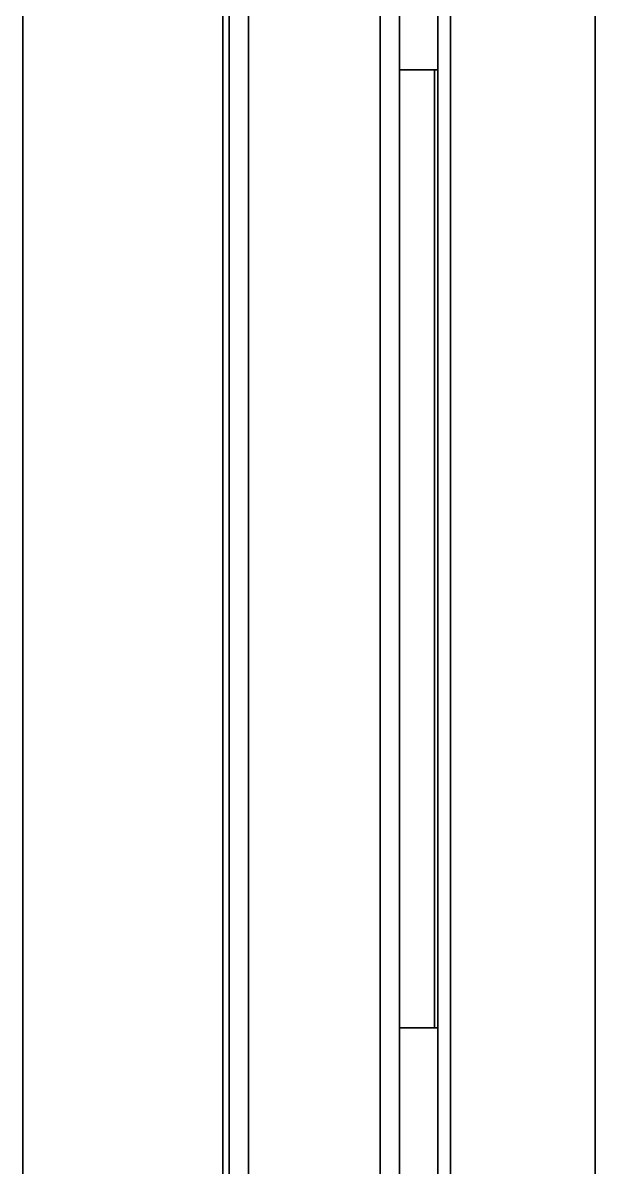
# Model space of a CAD drawing. Header units: millimetres. Extents: x 32496 to 166256, y 3504 to 23939.
# Drawn here: x 44253 to 44522, y 11167 to 11705 of the extents above; entities that cross this region are included whole.
import ezdxf

# ---------------------------------------------------------------- set-up
doc = ezdxf.new("R2010")
doc.units = ezdxf.units.MM
doc.layers.get('0').update_dxf_attribs({"lineweight": 35})

msp = doc.modelspace()

# ---------------------------------------------------------------- linework, layer by layer
at = {"linetype": 'Continuous'}
for p, q in [((44252.64, 13396.575), (44252.64, 10877.575)), ((44346.64, 13396.575), (44346.64, 10877.575)), ((44349.64, 13396.575), (44349.64, 10877.575)), ((44358.64, 10877.575), (44358.64, 13396.575)), ((44521.64, 11115.694), (44521.64, 11758.457)), ((44420.64, 11124.575), (44420.64, 11749.575)), ((44429.64, 11124.575), (44429.64, 11749.575)), ((44447.64, 11124.575), (44447.64, 11749.575)), ((44453.64, 11749.575), (44453.64, 11124.575)), ((44447.64, 11683.075), (44429.64, 11683.075)), ((44446.14, 11683.075), (44446.14, 11232.575)), ((44447.64, 11232.575), (44429.64, 11232.575))]:
    msp.add_line(p, q, dxfattribs=at)

doc.saveas('drawing.dxf')
